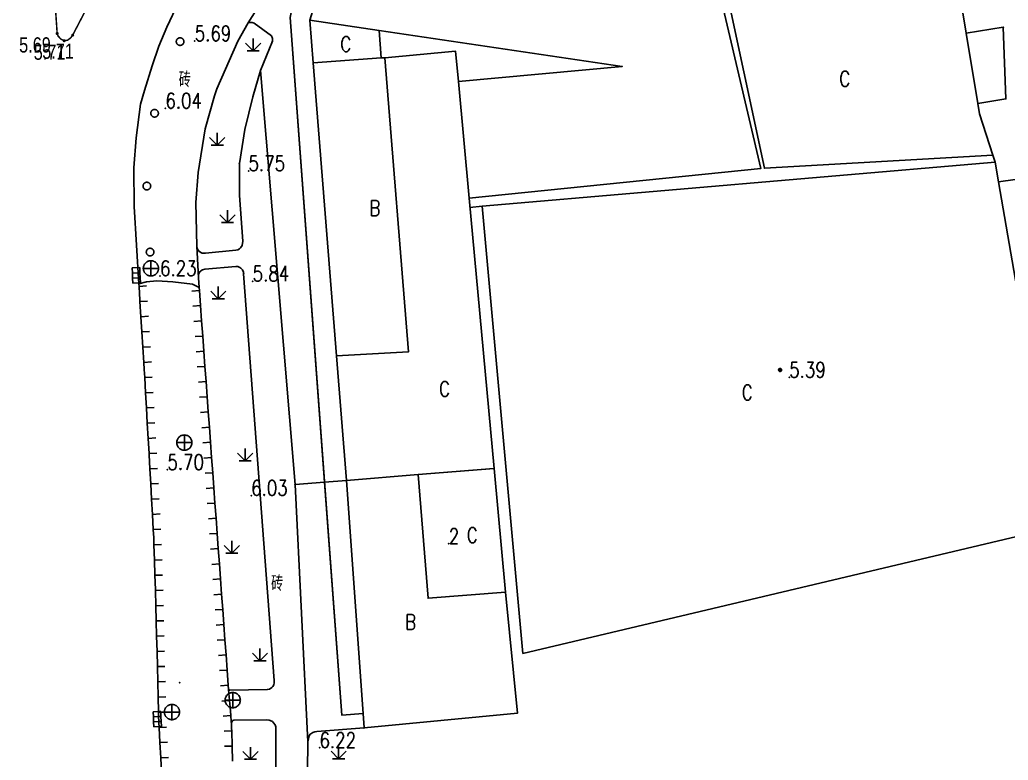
# Model space of a CAD drawing. Extents: x 500064 to 501389, y 2542464 to 2545400.
# Drawn here: x 501110.1 to 501175, y 2542550.4 to 2542599 of the extents above; entities that cross this region are included whole.
import ezdxf
from ezdxf.enums import TextEntityAlignment as Align

# ---------------------------------------------------------------- set-up
doc = ezdxf.new("R2010")
doc.units = 0
doc.header["$LTSCALE"] = 0.5
doc.linetypes.add('CENTER', pattern=[50.8, 31.75, -6.35, 6.35, -6.35])
doc.layers.get('0').update_dxf_attribs({"linetype": 'CONTINUOUS', "lineweight": 5})
doc.layers.add('GCD', color=8, linetype='CONTINUOUS')
doc.layers.add('地形图', color=8, linetype='CONTINUOUS')
doc.styles.add('HZ', font='romans.shx', dxfattribs={"width": 0.8, "bigfont": 'hztxt.shx'})
doc.styles.add('正等线体', font='')
doc.styles.get('正等线体').set_extended_font_data('FZZhongDengXian-Z07S')

# ---------------------------------------------------------------- blocks, each defined once
blk = doc.blocks.new('GC200')
at = {"linetype": 'Continuous', "const_width": 0.2, "flags": 128}
blk.add_lwpolyline([(-0.1, 0, 1), (0.1, 0, 1)], format="xyb", close=True, dxfattribs=at)

msp = doc.modelspace()

# ---------------------------------------------------------------- linework, layer by layer
at = {"layer": '地形图', "linetype": 'Continuous', "const_width": 0.1, "flags": 128}
msp.add_lwpolyline([(501117.462, 2542605.511), (501113.553, 2542598.014), (501113.426, 2542597.841), (501113.221, 2542597.683), (501112.995, 2542597.648), (501112.8, 2542597.741), (501112.604, 2542597.943), (501112.535, 2542598.124), (501111.141, 2542618.423)], dxfattribs=at)
at = {"layer": '地形图'}
for points in [[(501117.903, 2542581.69), (501117.586, 2542586.771), (501117.561, 2542589.291), (501117.722, 2542591.275), (501118.005, 2542593.489), (501118.269, 2542594.377), (501118.766, 2542596.01), (501119.221, 2542597.298), (501119.739, 2542598.544), (501120.497, 2542600.169), (501121.809, 2542602.214), (501123.405, 2542604.368), (501125.218, 2542606.361), (501127.163, 2542608.031), (501128.274, 2542608.886), (501130.781, 2542610.434), (501132.77, 2542611.397), (501135.318, 2542612.358), (501139.092, 2542613.26), (501141.689, 2542613.504), (501144.997, 2542613.417)], [(501155.269, 2542607.729), (501143.386, 2542609.476), (501137.157, 2542608.186), (501129.05, 2542605.26), (501127.832, 2542599.176), (501130.098, 2542568.654), (501131.234, 2542553.355), (501132.637, 2542553.459)], [(501222.507, 2542605.014), (501217.264, 2542605.331), (501194.985, 2542606.68), (501169.939, 2542607.646), (501153.485, 2542608.243), (501145.89, 2542608.519), (501143.898, 2542608.581), (501141.448, 2542608.552), (501136.608, 2542607.678), (501133.469, 2542606.508), (501131.646, 2542605.662), (501130.177, 2542604.638), (501127.724, 2542602.54), (501126.184, 2542600.579), (501125.073, 2542598.82)], [(501121.861, 2542581.446), (501121.814, 2542582.087), (501121.706, 2542584.162), (501121.652, 2542587.029), (501121.798, 2542588.997), (501122.268, 2542591.853), (501122.879, 2542594.031), (501123.034, 2542594.498), (501124.397, 2542597.619), (501125.073, 2542598.82)], [(501125.073, 2542598.82), (501125.19, 2542598.842), (501125.342, 2542598.846), (501125.483, 2542598.799), (501126.622, 2542597.964), (501126.686, 2542597.802), (501126.69, 2542597.685), (501126.681, 2542597.618), (501125.901, 2542595.7), (501125.4, 2542593.967), (501124.864, 2542591.82), (501124.509, 2542589.596), (501124.508, 2542587.488), (501124.728, 2542584.489), (501124.689, 2542584.208), (501124.572, 2542584.048), (501124.516, 2542583.982), (501124.405, 2542583.92), (501124.269, 2542583.893), (501122.271, 2542583.687), (501122.053, 2542583.704), (501121.859, 2542583.817), (501121.751, 2542583.967), (501121.714, 2542584.085), (501121.706, 2542584.162)], [(501120.609, 2542597.344), (501120.624, 2542597.344), (501120.64, 2542597.346), (501120.656, 2542597.348), (501120.671, 2542597.351), (501120.686, 2542597.356), (501120.701, 2542597.361), (501120.715, 2542597.367), (501120.729, 2542597.374), (501120.743, 2542597.382), (501120.756, 2542597.391), (501120.768, 2542597.4), (501120.78, 2542597.41), (501120.791, 2542597.422), (501120.802, 2542597.433), (501120.812, 2542597.446), (501120.82, 2542597.459), (501120.829, 2542597.472), (501120.836, 2542597.486), (501120.842, 2542597.5), (501120.848, 2542597.515), (501120.852, 2542597.53), (501120.855, 2542597.545), (501120.858, 2542597.561), (501120.86, 2542597.577), (501120.86, 2542597.592), (501120.86, 2542597.608), (501120.858, 2542597.624), (501120.856, 2542597.639), (501120.853, 2542597.654), (501120.848, 2542597.67), (501120.843, 2542597.684), (501120.837, 2542597.699), (501120.83, 2542597.713), (501120.822, 2542597.726), (501120.813, 2542597.739), (501120.804, 2542597.752), (501120.793, 2542597.764), (501120.782, 2542597.775), (501120.771, 2542597.785), (501120.758, 2542597.795), (501120.745, 2542597.804), (501120.732, 2542597.812), (501120.718, 2542597.819), (501120.704, 2542597.826), (501120.689, 2542597.831), (501120.674, 2542597.836), (501120.659, 2542597.839), (501120.643, 2542597.842), (501120.627, 2542597.843), (501120.612, 2542597.844), (501120.596, 2542597.843), (501120.58, 2542597.842), (501120.565, 2542597.84), (501120.55, 2542597.836), (501120.534, 2542597.832), (501120.52, 2542597.827), (501120.505, 2542597.821), (501120.491, 2542597.814), (501120.478, 2542597.806), (501120.464, 2542597.797), (501120.452, 2542597.787), (501120.44, 2542597.777), (501120.429, 2542597.766), (501120.419, 2542597.754), (501120.409, 2542597.742), (501120.4, 2542597.729), (501120.392, 2542597.716), (501120.385, 2542597.702), (501120.378, 2542597.687), (501120.373, 2542597.672), (501120.368, 2542597.657), (501120.365, 2542597.642), (501120.362, 2542597.627), (501120.361, 2542597.611), (501120.36, 2542597.595), (501120.361, 2542597.58), (501120.362, 2542597.564), (501120.364, 2542597.548), (501120.368, 2542597.533), (501120.372, 2542597.518), (501120.377, 2542597.503), (501120.383, 2542597.489), (501120.39, 2542597.475), (501120.398, 2542597.461), (501120.407, 2542597.448), (501120.417, 2542597.436), (501120.427, 2542597.424), (501120.438, 2542597.413), (501120.45, 2542597.402), (501120.462, 2542597.392), (501120.475, 2542597.383), (501120.488, 2542597.375), (501120.502, 2542597.368), (501120.517, 2542597.362), (501120.532, 2542597.356), (501120.547, 2542597.352), (501120.562, 2542597.348), (501120.577, 2542597.346), (501120.593, 2542597.344), (501120.609, 2542597.344)], [(501125.409, 2542596.985), (501125.409, 2542597.785)], [(501124.909, 2542597.485), (501125.409, 2542596.985)], [(501125.409, 2542596.985), (501125.909, 2542597.485)], [(501125.009, 2542596.985), (501125.409, 2542596.985), (501125.809, 2542596.985)], [(501131.536, 2542568.768), (501130.098, 2542568.654), (501128.161, 2542568.501), (501125.901, 2542595.7)], [(501118.929, 2542592.634), (501118.944, 2542592.634), (501118.96, 2542592.635), (501118.976, 2542592.637), (501118.991, 2542592.64), (501119.006, 2542592.644), (501119.021, 2542592.649), (501119.036, 2542592.655), (501119.05, 2542592.662), (501119.064, 2542592.669), (501119.077, 2542592.678), (501119.089, 2542592.687), (501119.101, 2542592.697), (501119.113, 2542592.708), (501119.123, 2542592.72), (501119.133, 2542592.732), (501119.143, 2542592.745), (501119.151, 2542592.758), (501119.158, 2542592.772), (501119.165, 2542592.786), (501119.171, 2542592.801), (501119.175, 2542592.816), (501119.179, 2542592.831), (501119.182, 2542592.846), (501119.184, 2542592.862), (501119.185, 2542592.878), (501119.185, 2542592.893), (501119.183, 2542592.909), (501119.181, 2542592.925), (501119.178, 2542592.94), (501119.174, 2542592.955), (501119.169, 2542592.97), (501119.163, 2542592.985), (501119.157, 2542592.999), (501119.149, 2542593.013), (501119.141, 2542593.026), (501119.131, 2542593.038), (501119.121, 2542593.05), (501119.11, 2542593.062), (501119.099, 2542593.072), (501119.087, 2542593.082), (501119.074, 2542593.092), (501119.06, 2542593.1), (501119.047, 2542593.107), (501119.032, 2542593.114), (501119.018, 2542593.12), (501119.003, 2542593.124), (501118.988, 2542593.128), (501118.972, 2542593.131), (501118.957, 2542593.133), (501118.941, 2542593.134), (501118.925, 2542593.134), (501118.909, 2542593.132), (501118.894, 2542593.13), (501118.878, 2542593.127), (501118.863, 2542593.123), (501118.848, 2542593.118), (501118.834, 2542593.112), (501118.82, 2542593.106), (501118.806, 2542593.098), (501118.793, 2542593.09), (501118.78, 2542593.08), (501118.768, 2542593.07), (501118.757, 2542593.059), (501118.746, 2542593.048), (501118.736, 2542593.036), (501118.727, 2542593.023), (501118.719, 2542593.009), (501118.711, 2542592.996), (501118.705, 2542592.981), (501118.699, 2542592.967), (501118.694, 2542592.952), (501118.69, 2542592.937), (501118.688, 2542592.921), (501118.686, 2542592.905), (501118.685, 2542592.89), (501118.685, 2542592.874), (501118.686, 2542592.858), (501118.688, 2542592.843), (501118.691, 2542592.827), (501118.695, 2542592.812), (501118.7, 2542592.797), (501118.706, 2542592.783), (501118.713, 2542592.769), (501118.72, 2542592.755), (501118.729, 2542592.742), (501118.738, 2542592.729), (501118.748, 2542592.717), (501118.759, 2542592.706), (501118.771, 2542592.695), (501118.783, 2542592.685), (501118.796, 2542592.676), (501118.809, 2542592.668), (501118.823, 2542592.66), (501118.837, 2542592.654), (501118.852, 2542592.648), (501118.867, 2542592.643), (501118.882, 2542592.639), (501118.897, 2542592.637), (501118.913, 2542592.635), (501118.929, 2542592.634)], [(501122.553, 2542591.296), (501123.053, 2542590.796)], [(501123.053, 2542590.796), (501123.053, 2542591.596)], [(501123.053, 2542590.796), (501123.553, 2542591.296)], [(501122.653, 2542590.796), (501123.053, 2542590.796), (501123.453, 2542590.796)], [(501174.166, 2542589.665), (501174.011, 2542590.141)], [(501118.425, 2542587.853), (501118.44, 2542587.853), (501118.456, 2542587.854), (501118.472, 2542587.857), (501118.487, 2542587.86), (501118.502, 2542587.864), (501118.517, 2542587.869), (501118.531, 2542587.875), (501118.546, 2542587.882), (501118.559, 2542587.89), (501118.572, 2542587.899), (501118.585, 2542587.908), (501118.597, 2542587.918), (501118.608, 2542587.929), (501118.619, 2542587.941), (501118.628, 2542587.953), (501118.637, 2542587.966), (501118.646, 2542587.979), (501118.653, 2542587.993), (501118.659, 2542588.008), (501118.665, 2542588.022), (501118.669, 2542588.037), (501118.673, 2542588.053), (501118.676, 2542588.068), (501118.677, 2542588.084), (501118.678, 2542588.099), (501118.678, 2542588.115), (501118.677, 2542588.131), (501118.674, 2542588.146), (501118.671, 2542588.162), (501118.667, 2542588.177), (501118.662, 2542588.192), (501118.656, 2542588.206), (501118.649, 2542588.22), (501118.641, 2542588.234), (501118.632, 2542588.247), (501118.623, 2542588.26), (501118.613, 2542588.271), (501118.602, 2542588.283), (501118.59, 2542588.293), (501118.578, 2542588.303), (501118.565, 2542588.312), (501118.552, 2542588.32), (501118.538, 2542588.328), (501118.523, 2542588.334), (501118.509, 2542588.34), (501118.494, 2542588.344), (501118.478, 2542588.348), (501118.463, 2542588.35), (501118.447, 2542588.352), (501118.432, 2542588.353), (501118.416, 2542588.353), (501118.4, 2542588.351), (501118.385, 2542588.349), (501118.369, 2542588.346), (501118.354, 2542588.342), (501118.339, 2542588.337), (501118.325, 2542588.331), (501118.311, 2542588.324), (501118.297, 2542588.316), (501118.284, 2542588.307), (501118.271, 2542588.298), (501118.259, 2542588.287), (501118.248, 2542588.277), (501118.238, 2542588.265), (501118.228, 2542588.253), (501118.219, 2542588.24), (501118.211, 2542588.226), (501118.203, 2542588.212), (501118.197, 2542588.198), (501118.191, 2542588.183), (501118.187, 2542588.168), (501118.183, 2542588.153), (501118.181, 2542588.138), (501118.179, 2542588.122), (501118.178, 2542588.106), (501118.178, 2542588.091), (501118.18, 2542588.075), (501118.182, 2542588.059), (501118.185, 2542588.044), (501118.189, 2542588.029), (501118.194, 2542588.014), (501118.2, 2542588), (501118.207, 2542587.985), (501118.215, 2542587.972), (501118.224, 2542587.959), (501118.233, 2542587.946), (501118.243, 2542587.934), (501118.254, 2542587.923), (501118.266, 2542587.912), (501118.278, 2542587.903), (501118.291, 2542587.894), (501118.305, 2542587.885), (501118.319, 2542587.878), (501118.333, 2542587.872), (501118.348, 2542587.866), (501118.363, 2542587.862), (501118.378, 2542587.858), (501118.393, 2542587.855), (501118.409, 2542587.854), (501118.425, 2542587.853)], [(501140.446, 2542586.779), (501139.65, 2542586.706)], [(501123.221, 2542586.22), (501123.721, 2542585.72)], [(501123.721, 2542585.72), (501123.721, 2542586.52)], [(501123.721, 2542585.72), (501124.221, 2542586.22)], [(501123.322, 2542585.72), (501123.721, 2542585.72), (501124.121, 2542585.72)], [(501118.637, 2542583.519), (501118.653, 2542583.519), (501118.669, 2542583.521), (501118.684, 2542583.523), (501118.699, 2542583.526), (501118.715, 2542583.53), (501118.729, 2542583.535), (501118.744, 2542583.541), (501118.758, 2542583.548), (501118.772, 2542583.556), (501118.785, 2542583.565), (501118.797, 2542583.574), (501118.809, 2542583.584), (501118.82, 2542583.595), (501118.831, 2542583.607), (501118.841, 2542583.619), (501118.85, 2542583.632), (501118.858, 2542583.646), (501118.865, 2542583.659), (501118.872, 2542583.674), (501118.877, 2542583.689), (501118.882, 2542583.704), (501118.885, 2542583.719), (501118.888, 2542583.734), (501118.89, 2542583.75), (501118.891, 2542583.766), (501118.89, 2542583.781), (501118.889, 2542583.797), (501118.887, 2542583.812), (501118.884, 2542583.828), (501118.879, 2542583.843), (501118.874, 2542583.858), (501118.868, 2542583.872), (501118.861, 2542583.886), (501118.854, 2542583.9), (501118.845, 2542583.913), (501118.835, 2542583.926), (501118.825, 2542583.938), (501118.814, 2542583.949), (501118.803, 2542583.959), (501118.79, 2542583.969), (501118.777, 2542583.978), (501118.764, 2542583.986), (501118.75, 2542583.994), (501118.736, 2542584), (501118.721, 2542584.006), (501118.706, 2542584.01), (501118.691, 2542584.014), (501118.675, 2542584.017), (501118.66, 2542584.018), (501118.644, 2542584.019), (501118.628, 2542584.019), (501118.613, 2542584.017), (501118.597, 2542584.015), (501118.582, 2542584.012), (501118.567, 2542584.008), (501118.552, 2542584.003), (501118.537, 2542583.997), (501118.523, 2542583.99), (501118.51, 2542583.982), (501118.496, 2542583.973), (501118.484, 2542583.964), (501118.472, 2542583.954), (501118.461, 2542583.943), (501118.45, 2542583.931), (501118.44, 2542583.919), (501118.431, 2542583.906), (501118.423, 2542583.893), (501118.416, 2542583.879), (501118.409, 2542583.864), (501118.404, 2542583.85), (501118.399, 2542583.835), (501118.396, 2542583.819), (501118.393, 2542583.804), (501118.391, 2542583.788), (501118.391, 2542583.772), (501118.391, 2542583.757), (501118.392, 2542583.741), (501118.394, 2542583.726), (501118.398, 2542583.71), (501118.402, 2542583.695), (501118.407, 2542583.68), (501118.413, 2542583.666), (501118.42, 2542583.652), (501118.428, 2542583.638), (501118.436, 2542583.625), (501118.446, 2542583.612), (501118.456, 2542583.6), (501118.467, 2542583.589), (501118.479, 2542583.579), (501118.491, 2542583.569), (501118.504, 2542583.56), (501118.517, 2542583.552), (501118.531, 2542583.544), (501118.545, 2542583.538), (501118.56, 2542583.532), (501118.575, 2542583.528), (501118.59, 2542583.524), (501118.606, 2542583.521), (501118.621, 2542583.52), (501118.637, 2542583.519)], [(501117.457, 2542582.724), (501117.957, 2542582.748)], [(501117.957, 2542582.748), (501117.972, 2542582.413), (501117.988, 2542582.083), (501118.003, 2542581.749)], [(501118.693, 2542582.2), (501118.725, 2542582.201), (501118.756, 2542582.204), (501118.787, 2542582.209), (501118.818, 2542582.215), (501118.848, 2542582.224), (501118.877, 2542582.235), (501118.906, 2542582.247), (501118.934, 2542582.262), (501118.961, 2542582.278), (501118.987, 2542582.295), (501119.012, 2542582.315), (501119.036, 2542582.335), (501119.058, 2542582.357), (501119.079, 2542582.381), (501119.098, 2542582.406), (501119.115, 2542582.432), (501119.131, 2542582.459), (501119.146, 2542582.487), (501119.158, 2542582.516), (501119.169, 2542582.545), (501119.178, 2542582.575), (501119.184, 2542582.606), (501119.189, 2542582.637), (501119.192, 2542582.668), (501119.193, 2542582.7), (501119.192, 2542582.731), (501119.189, 2542582.762), (501119.184, 2542582.793), (501119.178, 2542582.824), (501119.169, 2542582.854), (501119.158, 2542582.884), (501119.146, 2542582.913), (501119.131, 2542582.941), (501119.115, 2542582.968), (501119.098, 2542582.994), (501119.079, 2542583.018), (501119.058, 2542583.042), (501119.036, 2542583.064), (501119.012, 2542583.085), (501118.987, 2542583.104), (501118.961, 2542583.122), (501118.934, 2542583.138), (501118.906, 2542583.152), (501118.877, 2542583.165), (501118.848, 2542583.175), (501118.818, 2542583.184), (501118.787, 2542583.191), (501118.756, 2542583.196), (501118.725, 2542583.199), (501118.693, 2542583.2), (501118.662, 2542583.199), (501118.631, 2542583.196), (501118.6, 2542583.191), (501118.569, 2542583.184), (501118.539, 2542583.175), (501118.509, 2542583.165), (501118.48, 2542583.152), (501118.452, 2542583.138), (501118.425, 2542583.122), (501118.399, 2542583.104), (501118.375, 2542583.085), (501118.351, 2542583.064), (501118.329, 2542583.042), (501118.308, 2542583.018), (501118.289, 2542582.994), (501118.271, 2542582.968), (501118.255, 2542582.941), (501118.241, 2542582.913), (501118.228, 2542582.884), (501118.218, 2542582.854), (501118.209, 2542582.824), (501118.202, 2542582.793), (501118.197, 2542582.762), (501118.194, 2542582.731), (501118.193, 2542582.7), (501118.194, 2542582.668), (501118.197, 2542582.637), (501118.202, 2542582.606), (501118.209, 2542582.575), (501118.218, 2542582.545), (501118.228, 2542582.516), (501118.241, 2542582.487), (501118.255, 2542582.459), (501118.271, 2542582.432), (501118.289, 2542582.406), (501118.308, 2542582.381), (501118.329, 2542582.357), (501118.351, 2542582.335), (501118.375, 2542582.315), (501118.399, 2542582.295), (501118.425, 2542582.278), (501118.452, 2542582.262), (501118.48, 2542582.247), (501118.509, 2542582.235), (501118.539, 2542582.224), (501118.569, 2542582.215), (501118.6, 2542582.209), (501118.631, 2542582.204), (501118.662, 2542582.201), (501118.693, 2542582.2)], [(501118.693, 2542582.2), (501118.693, 2542582.7), (501118.693, 2542583.2)], [(501121.814, 2542582.087), (501121.827, 2542582.294), (501121.869, 2542582.398), (501121.934, 2542582.49), (501121.977, 2542582.532), (501122.084, 2542582.603), (501122.241, 2542582.65), (501124.273, 2542582.829), (501124.409, 2542582.815), (501124.535, 2542582.764), (501124.602, 2542582.717), (501124.706, 2542582.598), (501124.766, 2542582.454), (501124.78, 2542582.349), (501126.781, 2542555.623), (501126.788, 2542555.471), (501126.76, 2542555.351), (501126.701, 2542555.24), (501126.633, 2542555.162), (501126.491, 2542555.071), (501126.338, 2542555.033), (501123.876, 2542555), (501123.839, 2542555.007), (501123.815, 2542555.022), (501123.794, 2542555.043)], [(501117.504, 2542581.725), (501117.488, 2542582.06), (501117.473, 2542582.39), (501117.457, 2542582.724)], [(501117.473, 2542582.39), (501117.972, 2542582.413)], [(501118.193, 2542582.7), (501118.693, 2542582.7), (501119.193, 2542582.7)], [(501117.488, 2542582.06), (501117.988, 2542582.083)], [(501118.003, 2542581.749), (501117.504, 2542581.725)], [(501117.903, 2542581.69), (501118.412, 2542581.819), (501119.073, 2542581.876), (501120.135, 2542581.805), (501121.428, 2542581.661), (501121.861, 2542581.446)], [(501117.903, 2542581.69), (501117.914, 2542581.513), (501117.97, 2542580.614), (501117.976, 2542580.515), (501118.038, 2542579.517), (501118.1, 2542578.519), (501118.163, 2542577.521), (501118.225, 2542576.523), (501118.255, 2542576.048), (501118.285, 2542575.525), (501118.342, 2542574.526), (501118.4, 2542573.528), (501118.457, 2542572.53), (501118.515, 2542571.531), (501118.572, 2542570.533), (501118.578, 2542570.443), (501118.628, 2542569.535), (501118.684, 2542568.536), (501118.739, 2542567.538), (501118.795, 2542566.539), (501118.85, 2542565.541), (501118.881, 2542564.997), (501118.896, 2542564.542), (501118.929, 2542563.542), (501118.962, 2542562.543), (501118.992, 2542561.601), (501118.994, 2542561.543), (501119.019, 2542560.544), (501119.044, 2542559.544), (501119.069, 2542558.544), (501119.094, 2542557.545), (501119.119, 2542556.545), (501119.144, 2542555.545), (501119.17, 2542554.546), (501119.193, 2542553.598), (501119.195, 2542553.546), (501119.202, 2542553.263), (501119.21, 2542552.933), (501119.213, 2542552.809), (501119.225, 2542552.598), (501119.228, 2542552.547), (501119.283, 2542551.548), (501119.339, 2542550.55), (501119.395, 2542549.551)], [(501117.914, 2542581.513), (501118.413, 2542581.544)], [(501124.052, 2542550.326), (501124.027, 2542551.326), (501124.002, 2542552.326), (501123.998, 2542552.482), (501123.979, 2542552.764), (501123.967, 2542552.933), (501123.935, 2542553.323), (501123.89, 2542553.874), (501123.854, 2542554.32), (501123.852, 2542554.34), (501123.817, 2542554.77), (501123.794, 2542555.043), (501123.774, 2542555.317), (501123.701, 2542556.314), (501123.628, 2542557.312), (501123.555, 2542558.309), (501123.482, 2542559.306), (501123.409, 2542560.303), (501123.336, 2542561.301), (501123.263, 2542562.298), (501123.19, 2542563.296), (501123.117, 2542564.293), (501123.044, 2542565.29), (501122.971, 2542566.288), (501122.898, 2542567.285), (501122.825, 2542568.282), (501122.752, 2542569.28), (501122.679, 2542570.277), (501122.606, 2542571.274), (501122.533, 2542572.271), (501122.46, 2542573.269), (501122.387, 2542574.266), (501122.314, 2542575.263), (501122.241, 2542576.261), (501122.168, 2542577.258), (501122.095, 2542578.255), (501122.022, 2542579.253), (501121.949, 2542580.25), (501121.876, 2542581.247), (501121.861, 2542581.446)], [(501123.121, 2542580.704), (501123.121, 2542581.504)], [(501121.876, 2542581.247), (501121.377, 2542581.211)], [(501122.621, 2542581.204), (501123.121, 2542580.704)], [(501123.121, 2542580.704), (501123.621, 2542581.204)], [(501117.976, 2542580.515), (501118.475, 2542580.546)], [(501121.949, 2542580.25), (501121.45, 2542580.214)], [(501122.721, 2542580.704), (501123.121, 2542580.704), (501123.521, 2542580.704)], [(501118.038, 2542579.517), (501118.537, 2542579.548)], [(501122.022, 2542579.253), (501121.523, 2542579.216)], [(501118.1, 2542578.519), (501118.599, 2542578.55)], [(501122.095, 2542578.255), (501121.596, 2542578.219)], [(501118.163, 2542577.521), (501118.662, 2542577.552)], [(501122.168, 2542577.258), (501121.669, 2542577.222)], [(501118.225, 2542576.523), (501118.724, 2542576.554)], [(501122.241, 2542576.261), (501121.742, 2542576.224)], [(501160.03, 2542575.927), (501160.04, 2542575.928), (501160.051, 2542575.93), (501160.061, 2542575.932), (501160.071, 2542575.936), (501160.08, 2542575.941), (501160.089, 2542575.946), (501160.097, 2542575.953), (501160.104, 2542575.96), (501160.111, 2542575.969), (501160.114, 2542575.973), (501160.117, 2542575.977), (501160.121, 2542575.987), (501160.125, 2542575.996), (501160.128, 2542576.007), (501160.129, 2542576.017), (501160.13, 2542576.027), (501160.129, 2542576.038), (501160.128, 2542576.048), (501160.125, 2542576.058), (501160.121, 2542576.068), (501160.118, 2542576.074), (501160.117, 2542576.077), (501160.111, 2542576.086), (501160.104, 2542576.094), (501160.097, 2542576.102), (501160.089, 2542576.108), (501160.08, 2542576.114), (501160.079, 2542576.115), (501160.071, 2542576.119), (501160.061, 2542576.122), (501160.051, 2542576.125), (501160.04, 2542576.127), (501160.03, 2542576.127), (501160.02, 2542576.127), (501160.009, 2542576.125), (501159.999, 2542576.122), (501159.989, 2542576.119), (501159.98, 2542576.114), (501159.971, 2542576.108), (501159.963, 2542576.102), (501159.956, 2542576.094), (501159.949, 2542576.086), (501159.946, 2542576.081), (501159.943, 2542576.077), (501159.939, 2542576.068), (501159.935, 2542576.058), (501159.932, 2542576.048), (501159.931, 2542576.038), (501159.93, 2542576.027), (501159.931, 2542576.017), (501159.932, 2542576.007), (501159.935, 2542575.996), (501159.939, 2542575.987), (501159.942, 2542575.98), (501159.943, 2542575.977), (501159.949, 2542575.969), (501159.956, 2542575.96), (501159.963, 2542575.953), (501159.971, 2542575.946), (501159.98, 2542575.941), (501159.981, 2542575.94), (501159.989, 2542575.936), (501159.999, 2542575.932), (501160.009, 2542575.93), (501160.02, 2542575.928), (501160.03, 2542575.927)], [(501159.981, 2542575.94), (501160.114, 2542575.973), (501160.117, 2542575.977), (501159.943, 2542575.977), (501159.942, 2542575.98), (501160.13, 2542576.027), (501159.93, 2542576.027), (501160.118, 2542576.074), (501160.117, 2542576.077), (501159.943, 2542576.077), (501159.946, 2542576.081), (501160.079, 2542576.115)], [(501118.285, 2542575.525), (501118.784, 2542575.554)], [(501122.314, 2542575.263), (501121.815, 2542575.227)], [(501118.342, 2542574.526), (501118.841, 2542574.555)], [(501122.387, 2542574.266), (501121.888, 2542574.23)], [(501118.4, 2542573.528), (501118.899, 2542573.557)], [(501122.46, 2542573.269), (501121.961, 2542573.232)], [(501118.457, 2542572.53), (501118.957, 2542572.559)], [(501121.39, 2542571.256), (501121.387, 2542571.308), (501121.379, 2542571.36), (501121.366, 2542571.41), (501121.347, 2542571.459), (501121.323, 2542571.506), (501121.295, 2542571.55), (501121.262, 2542571.591), (501121.225, 2542571.628), (501121.184, 2542571.661), (501121.14, 2542571.689), (501121.093, 2542571.713), (501121.045, 2542571.732), (501120.994, 2542571.745), (501120.942, 2542571.753), (501120.89, 2542571.756), (501120.838, 2542571.753), (501120.786, 2542571.745), (501120.735, 2542571.732), (501120.687, 2542571.713), (501120.64, 2542571.689), (501120.596, 2542571.661), (501120.555, 2542571.628), (501120.518, 2542571.591), (501120.486, 2542571.55), (501120.457, 2542571.506), (501120.433, 2542571.459), (501120.414, 2542571.41), (501120.401, 2542571.36), (501120.393, 2542571.308), (501120.39, 2542571.256), (501120.393, 2542571.204), (501120.401, 2542571.152), (501120.414, 2542571.101), (501120.433, 2542571.053), (501120.457, 2542571.006), (501120.486, 2542570.962), (501120.518, 2542570.921), (501120.555, 2542570.884), (501120.596, 2542570.851), (501120.64, 2542570.823), (501120.687, 2542570.799), (501120.735, 2542570.78), (501120.786, 2542570.767), (501120.838, 2542570.759), (501120.89, 2542570.756), (501120.942, 2542570.759), (501120.994, 2542570.767), (501121.045, 2542570.78), (501121.093, 2542570.799), (501121.14, 2542570.823), (501121.184, 2542570.851), (501121.225, 2542570.884), (501121.262, 2542570.921), (501121.295, 2542570.962), (501121.323, 2542571.006), (501121.347, 2542571.053), (501121.366, 2542571.101), (501121.379, 2542571.152), (501121.387, 2542571.204), (501121.39, 2542571.256)], [(501120.89, 2542570.756), (501120.89, 2542571.256), (501120.89, 2542571.756)], [(501122.533, 2542572.271), (501122.034, 2542572.235)], [(501118.515, 2542571.531), (501119.014, 2542571.56)], [(501120.39, 2542571.256), (501120.89, 2542571.256), (501121.39, 2542571.256)], [(501122.606, 2542571.274), (501122.107, 2542571.238)], [(501118.572, 2542570.533), (501119.072, 2542570.562)], [(501124.387, 2542570.568), (501124.887, 2542570.068)], [(501124.887, 2542570.068), (501124.887, 2542570.868)], [(501124.887, 2542570.068), (501125.387, 2542570.568)], [(501122.679, 2542570.277), (501122.18, 2542570.24)], [(501124.487, 2542570.068), (501124.887, 2542570.068), (501125.287, 2542570.068)], [(501118.628, 2542569.535), (501119.127, 2542569.562)], [(501122.752, 2542569.28), (501122.253, 2542569.243)], [(501136.252, 2542569.149), (501141.223, 2542569.546)], [(501118.684, 2542568.536), (501119.183, 2542568.564)], [(501128.161, 2542568.501), (501129.009, 2542551.611)], [(501122.825, 2542568.282), (501122.326, 2542568.246)], [(501118.739, 2542567.538), (501119.239, 2542567.565)], [(501122.898, 2542567.285), (501122.399, 2542567.248)], [(501118.795, 2542566.539), (501119.294, 2542566.567)], [(501122.971, 2542566.288), (501122.472, 2542566.251)], [(501118.85, 2542565.541), (501119.35, 2542565.569)], [(501123.044, 2542565.29), (501122.545, 2542565.254)], [(501118.896, 2542564.542), (501119.395, 2542564.558)], [(501124.013, 2542563.998), (501124.013, 2542564.798)], [(501123.117, 2542564.293), (501122.618, 2542564.256)], [(501123.513, 2542564.498), (501124.013, 2542563.998)], [(501123.613, 2542563.998), (501124.013, 2542563.998), (501124.413, 2542563.998)], [(501124.013, 2542563.998), (501124.513, 2542564.498)], [(501118.929, 2542563.542), (501119.428, 2542563.559)], [(501123.19, 2542563.296), (501122.691, 2542563.259)], [(501118.962, 2542562.543), (501119.461, 2542562.559)], [(501123.263, 2542562.298), (501122.764, 2542562.262)], [(501118.994, 2542561.543), (501119.494, 2542561.556)], [(501123.336, 2542561.301), (501122.837, 2542561.264)], [(501119.019, 2542560.544), (501119.519, 2542560.556)], [(501123.409, 2542560.303), (501122.91, 2542560.267)], [(501119.044, 2542559.544), (501119.544, 2542559.557)], [(501123.482, 2542559.306), (501122.983, 2542559.27)], [(501119.069, 2542558.544), (501119.569, 2542558.557)], [(501123.555, 2542558.309), (501123.056, 2542558.272)], [(501119.094, 2542557.545), (501119.594, 2542557.557)], [(501125.359, 2542557.421), (501125.859, 2542556.921)], [(501125.859, 2542556.921), (501125.859, 2542557.721)], [(501125.859, 2542556.921), (501126.359, 2542557.421)], [(501123.628, 2542557.312), (501123.129, 2542557.275)], [(501125.459, 2542556.921), (501125.859, 2542556.921), (501126.259, 2542556.921)], [(501119.119, 2542556.545), (501119.619, 2542556.558)], [(501123.701, 2542556.314), (501123.202, 2542556.278)], [(501119.144, 2542555.545), (501119.644, 2542555.558)], [(501123.774, 2542555.317), (501123.275, 2542555.28)], [(501124.071, 2542553.84), (501124.123, 2542553.843), (501124.175, 2542553.851), (501124.225, 2542553.864), (501124.274, 2542553.883), (501124.321, 2542553.907), (501124.365, 2542553.935), (501124.405, 2542553.968), (501124.443, 2542554.005), (501124.475, 2542554.046), (501124.504, 2542554.09), (501124.528, 2542554.137), (501124.546, 2542554.185), (501124.56, 2542554.236), (501124.568, 2542554.288), (501124.571, 2542554.34), (501124.568, 2542554.392), (501124.56, 2542554.444), (501124.546, 2542554.494), (501124.528, 2542554.543), (501124.504, 2542554.59), (501124.475, 2542554.634), (501124.443, 2542554.674), (501124.405, 2542554.711), (501124.365, 2542554.744), (501124.321, 2542554.773), (501124.274, 2542554.797), (501124.225, 2542554.815), (501124.175, 2542554.829), (501124.123, 2542554.837), (501124.071, 2542554.84), (501124.019, 2542554.837), (501123.967, 2542554.829), (501123.916, 2542554.815), (501123.868, 2542554.797), (501123.821, 2542554.773), (501123.817, 2542554.77), (501123.777, 2542554.744), (501123.736, 2542554.711), (501123.699, 2542554.674), (501123.666, 2542554.634), (501123.638, 2542554.59), (501123.614, 2542554.543), (501123.595, 2542554.494), (501123.582, 2542554.444), (501123.574, 2542554.392), (501123.571, 2542554.34), (501123.573, 2542554.297), (501123.574, 2542554.288), (501123.582, 2542554.236), (501123.595, 2542554.185), (501123.614, 2542554.137), (501123.638, 2542554.09), (501123.666, 2542554.046), (501123.699, 2542554.005), (501123.736, 2542553.968), (501123.777, 2542553.935), (501123.821, 2542553.907), (501123.868, 2542553.883), (501123.89, 2542553.874), (501123.916, 2542553.864), (501123.967, 2542553.851), (501124.019, 2542553.843), (501124.071, 2542553.84)], [(501124.071, 2542553.84), (501124.071, 2542554.34), (501124.071, 2542554.84)], [(501119.17, 2542554.546), (501119.669, 2542554.558)], [(501123.854, 2542554.32), (501123.573, 2542554.297), (501123.355, 2542554.279)], [(501123.571, 2542554.34), (501123.852, 2542554.34), (501124.071, 2542554.34), (501124.571, 2542554.34)], [(501118.84, 2542553.581), (501119.193, 2542553.598), (501119.34, 2542553.604)], [(501118.886, 2542552.582), (501118.871, 2542552.917), (501118.856, 2542553.247), (501118.84, 2542553.581)], [(501119.195, 2542553.546), (501119.342, 2542553.55), (501119.576, 2542553.556), (501119.694, 2542553.559)], [(501119.34, 2542553.604), (501119.342, 2542553.55), (501119.355, 2542553.27), (501119.37, 2542552.94), (501119.386, 2542552.605)], [(501120.076, 2542553.056), (501120.107, 2542553.057), (501120.139, 2542553.06), (501120.17, 2542553.065), (501120.2, 2542553.072), (501120.231, 2542553.081), (501120.26, 2542553.092), (501120.289, 2542553.104), (501120.317, 2542553.118), (501120.344, 2542553.134), (501120.37, 2542553.152), (501120.395, 2542553.171), (501120.418, 2542553.192), (501120.44, 2542553.214), (501120.461, 2542553.238), (501120.481, 2542553.263), (501120.498, 2542553.289), (501120.514, 2542553.316), (501120.528, 2542553.344), (501120.541, 2542553.372), (501120.552, 2542553.402), (501120.56, 2542553.432), (501120.567, 2542553.463), (501120.572, 2542553.494), (501120.575, 2542553.525), (501120.576, 2542553.556), (501120.575, 2542553.588), (501120.572, 2542553.619), (501120.567, 2542553.65), (501120.56, 2542553.681), (501120.552, 2542553.711), (501120.541, 2542553.741), (501120.528, 2542553.769), (501120.514, 2542553.797), (501120.498, 2542553.824), (501120.481, 2542553.85), (501120.461, 2542553.875), (501120.44, 2542553.899), (501120.418, 2542553.921), (501120.395, 2542553.942), (501120.37, 2542553.961), (501120.344, 2542553.979), (501120.317, 2542553.995), (501120.289, 2542554.009), (501120.26, 2542554.021), (501120.231, 2542554.032), (501120.2, 2542554.041), (501120.17, 2542554.048), (501120.139, 2542554.053), (501120.107, 2542554.056), (501120.076, 2542554.057), (501120.045, 2542554.056), (501120.013, 2542554.053), (501119.982, 2542554.048), (501119.952, 2542554.041), (501119.922, 2542554.032), (501119.892, 2542554.021), (501119.863, 2542554.009), (501119.835, 2542553.995), (501119.808, 2542553.979), (501119.782, 2542553.961), (501119.757, 2542553.942), (501119.734, 2542553.921), (501119.711, 2542553.899), (501119.691, 2542553.875), (501119.671, 2542553.85), (501119.654, 2542553.824), (501119.638, 2542553.797), (501119.624, 2542553.769), (501119.611, 2542553.741), (501119.6, 2542553.711), (501119.592, 2542553.681), (501119.585, 2542553.65), (501119.58, 2542553.619), (501119.577, 2542553.588), (501119.576, 2542553.556), (501119.577, 2542553.525), (501119.58, 2542553.494), (501119.585, 2542553.463), (501119.592, 2542553.432), (501119.6, 2542553.402), (501119.611, 2542553.372), (501119.624, 2542553.344), (501119.638, 2542553.316), (501119.654, 2542553.289), (501119.671, 2542553.263), (501119.691, 2542553.238), (501119.711, 2542553.214), (501119.734, 2542553.192), (501119.757, 2542553.171), (501119.782, 2542553.152), (501119.808, 2542553.134), (501119.835, 2542553.118), (501119.863, 2542553.104), (501119.892, 2542553.092), (501119.922, 2542553.081), (501119.952, 2542553.072), (501119.982, 2542553.065), (501120.013, 2542553.06), (501120.045, 2542553.057), (501120.076, 2542553.056)], [(501119.576, 2542553.556), (501120.076, 2542553.556), (501120.576, 2542553.556)], [(501120.076, 2542553.056), (501120.076, 2542553.556), (501120.076, 2542554.057)], [(501118.856, 2542553.247), (501119.202, 2542553.263), (501119.355, 2542553.27)], [(501118.871, 2542552.917), (501119.21, 2542552.933), (501119.37, 2542552.94)], [(501123.935, 2542553.323), (501123.437, 2542553.282)], [(501123.979, 2542552.764), (501123.987, 2542552.86), (501124.016, 2542552.924), (501124.084, 2542552.997), (501124.146, 2542553.024), (501126.3, 2542553.039), (501126.454, 2542553.018), (501126.535, 2542553), (501126.672, 2542552.947), (501126.752, 2542552.856), (501126.855, 2542552.728), (501126.904, 2542552.588), (501126.91, 2542552.499), (501126.922, 2542544.691)], [(501119.386, 2542552.605), (501119.225, 2542552.598), (501118.886, 2542552.582)], [(501119.228, 2542552.547), (501119.727, 2542552.574)], [(501124.002, 2542552.326), (501123.502, 2542552.313)], [(501128.776, 2542532.561), (501129.009, 2542551.611), (501129.038, 2542551.806), (501129.084, 2542551.965), (501129.144, 2542552.085), (501129.335, 2542552.225), (501129.464, 2542552.267), (501129.596, 2542552.287), (501132.701, 2542552.518)], [(501119.283, 2542551.548), (501119.783, 2542551.576)], [(501124.027, 2542551.326), (501123.527, 2542551.314)], [(501124.735, 2542550.961), (501125.235, 2542550.461)], [(501125.235, 2542550.461), (501125.235, 2542551.261)], [(501125.235, 2542550.461), (501125.735, 2542550.961)], [(501130.527, 2542550.981), (501131.027, 2542550.481)], [(501131.027, 2542550.481), (501131.027, 2542551.281)], [(501131.027, 2542550.481), (501131.527, 2542550.981)], [(501119.339, 2542550.55), (501119.838, 2542550.578)], [(501124.835, 2542550.461), (501125.235, 2542550.461), (501125.635, 2542550.461)], [(501130.627, 2542550.481), (501131.027, 2542550.481), (501131.427, 2542550.481)]]:
    msp.add_lwpolyline(points, dxfattribs=at)
for points in [[(501155.269, 2542607.729), (501143.386, 2542609.476), (501137.157, 2542608.186), (501129.05, 2542605.26), (501127.832, 2542599.176), (501131.234, 2542553.355), (501132.633, 2542553.458), (501131.536, 2542568.772), (501130.888, 2542576.958), (501129.349, 2542596.208), (501129.129, 2542599.008), (501129.299, 2542599.562), (501129.541, 2542600.351), (501129.698, 2542601.059), (501129.94, 2542602.29), (501130.092, 2542603.374), (501130.177, 2542604.638), (501137.135, 2542607.248), (501143.971, 2542608.475), (501154.634, 2542606.819), (501154.691, 2542606.574), (501155.42, 2542606.708)], [(501155.778, 2542601.955), (501154.691, 2542606.574), (501154.634, 2542606.819), (501143.971, 2542608.475), (501137.135, 2542607.248), (501130.177, 2542604.638), (501130.092, 2542603.374), (501129.94, 2542602.29), (501129.698, 2542601.059), (501129.541, 2542600.351), (501129.299, 2542599.562), (501129.129, 2542599.008), (501133.694, 2542598.33), (501149.658, 2542595.958), (501138.892, 2542594.97), (501139.602, 2542587.307), (501158.766, 2542589.258)], [(501156.279, 2542601.951), (501159.001, 2542589.271), (501174.011, 2542590.141), (501173.134, 2542592.838), (501173.021, 2542593.522), (501172.254, 2542598.144), (501172.01, 2542599.614)], [(501133.694, 2542598.33), (501129.129, 2542599.008), (501129.349, 2542596.208), (501133.829, 2542596.52)], [(501172.254, 2542598.144), (501173.021, 2542593.522), (501174.867, 2542593.83), (501174.685, 2542598.539)], [(501133.829, 2542596.52), (501129.349, 2542596.208), (501130.888, 2542576.958), (501135.607, 2542577.208), (501134.061, 2542596.536)], [(501138.892, 2542594.97), (501138.709, 2542596.958), (501134.061, 2542596.536), (501135.607, 2542577.208), (501130.888, 2542576.958), (501131.536, 2542568.772), (501136.252, 2542569.149), (501141.246, 2542569.548), (501139.602, 2542587.307)], [(501174.388, 2542588.372), (501174.166, 2542589.665), (501140.446, 2542586.779), (501143.137, 2542557.405), (501176.419, 2542565.292), (501178.28, 2542565.733), (501175.89, 2542579.636)], [(501182.158, 2542580.68), (501180.957, 2542589.299), (501174.388, 2542588.372), (501175.89, 2542579.636), (501176.412, 2542579.722)], [(501131.536, 2542568.772), (501132.633, 2542553.458), (501132.701, 2542552.518), (501142.781, 2542553.486), (501141.996, 2542561.442), (501136.901, 2542561.034), (501136.252, 2542569.149)], [(501136.252, 2542569.149), (501136.901, 2542561.034), (501141.996, 2542561.442), (501141.246, 2542569.548)]]:
    msp.add_lwpolyline(points, close=True, dxfattribs=at)
at = {"layer": '地形图', "ltscale": 10}
for p in [(501174.685, 2542598.539), (501126.681, 2542597.618), (501123.034, 2542594.499), (501124.509, 2542589.596), (501118.693, 2542582.7), (501124.78, 2542582.349), (501120.89, 2542571.256), (501128.161, 2542568.501), (501120.593, 2542555.488), (501132.702, 2542552.519)]:
    msp.add_point(p, dxfattribs=at)
at = {"layer": '地形图', "linetype": 'CENTER'}
for p in [(501121.573, 2542597.628, 5.69), (501119.647, 2542593.207, 6.04), (501125.109, 2542589.1, 5.75), (501119.293, 2542582.204, 6.23), (501125.38, 2542581.854, 5.84), (501160.63, 2542575.531, 5.39), (501119.78, 2542569.47, 5.7), (501125.28, 2542567.777, 6.03), (501138.263, 2542564.607, 2), (501129.77, 2542551.209, 6.22)]:
    msp.add_point(p, dxfattribs=at)

# ---------------------------------------------------------------- block references
at = {"layer": '地形图', "linetype": 'Continuous'}
ref = msp.add_blockref('GC200', (501112.535, 2542598.124, 5.692), dxfattribs=dict(at, xscale=0.5, yscale=0.5, zscale=0.5))
ref.add_attrib('height', '5.69', dxfattribs={"layer": 'GCD', "linetype": 'Continuous', "height": 1, "style": '正等线体', "width": 0.8}).set_placement((501110.035, 2542597.374, 5.69), align=Align.MIDDLE_LEFT)
ref = msp.add_blockref('GC200', (501112.995, 2542597.648, 5.707), dxfattribs=dict(at, xscale=0.5, yscale=0.5, zscale=0.5))
ref.add_attrib('height', '5.71', dxfattribs={"layer": 'GCD', "linetype": 'Continuous', "height": 1, "style": '正等线体', "width": 0.8}).set_placement((501110.995, 2542596.898, 5.71), align=Align.MIDDLE_LEFT)
ref = msp.add_blockref('GC200', (501113.553, 2542598.014, 5.705), dxfattribs=dict(at, xscale=0.5, yscale=0.5, zscale=0.5))
ref.add_attrib('height', '5.71', dxfattribs={"layer": 'GCD', "linetype": 'Continuous', "height": 1, "style": '正等线体', "width": 0.8}).set_placement((501111.553, 2542596.964, 5.71), align=Align.MIDDLE_LEFT)

# ---------------------------------------------------------------- texts
at = {"layer": '地形图', "ltscale": 10, "style": 'HZ', "width": 0.8}
for s, p in [('5.69', (501121.573, 2542597.628)), ('C', (501131.141, 2542596.927)), ('砖', (501120.524, 2542594.596)), ('C', (501163.92, 2542594.647)), ('6.04', (501119.647, 2542593.207)), ('5.75', (501125.109, 2542589.1)), ('B', (501133.055, 2542586.159)), ('6.23', (501119.293, 2542582.204)), ('5.84', (501125.38, 2542581.854)), ('5.39', (501160.63, 2542575.531)), ('C', (501137.627, 2542574.278)), ('C', (501157.511, 2542574.045)), ('5.70', (501119.78, 2542569.47)), ('6.03', (501125.28, 2542567.777)), ('2', (501138.263, 2542564.607)), ('C', (501139.445, 2542564.676)), ('砖', (501126.59, 2542561.509)), ('B', (501135.396, 2542558.972)), ('6.22', (501129.77, 2542551.209))]:
    msp.add_text(s, height=1, dxfattribs=at).set_placement(p)

doc.saveas('drawing.dxf')
